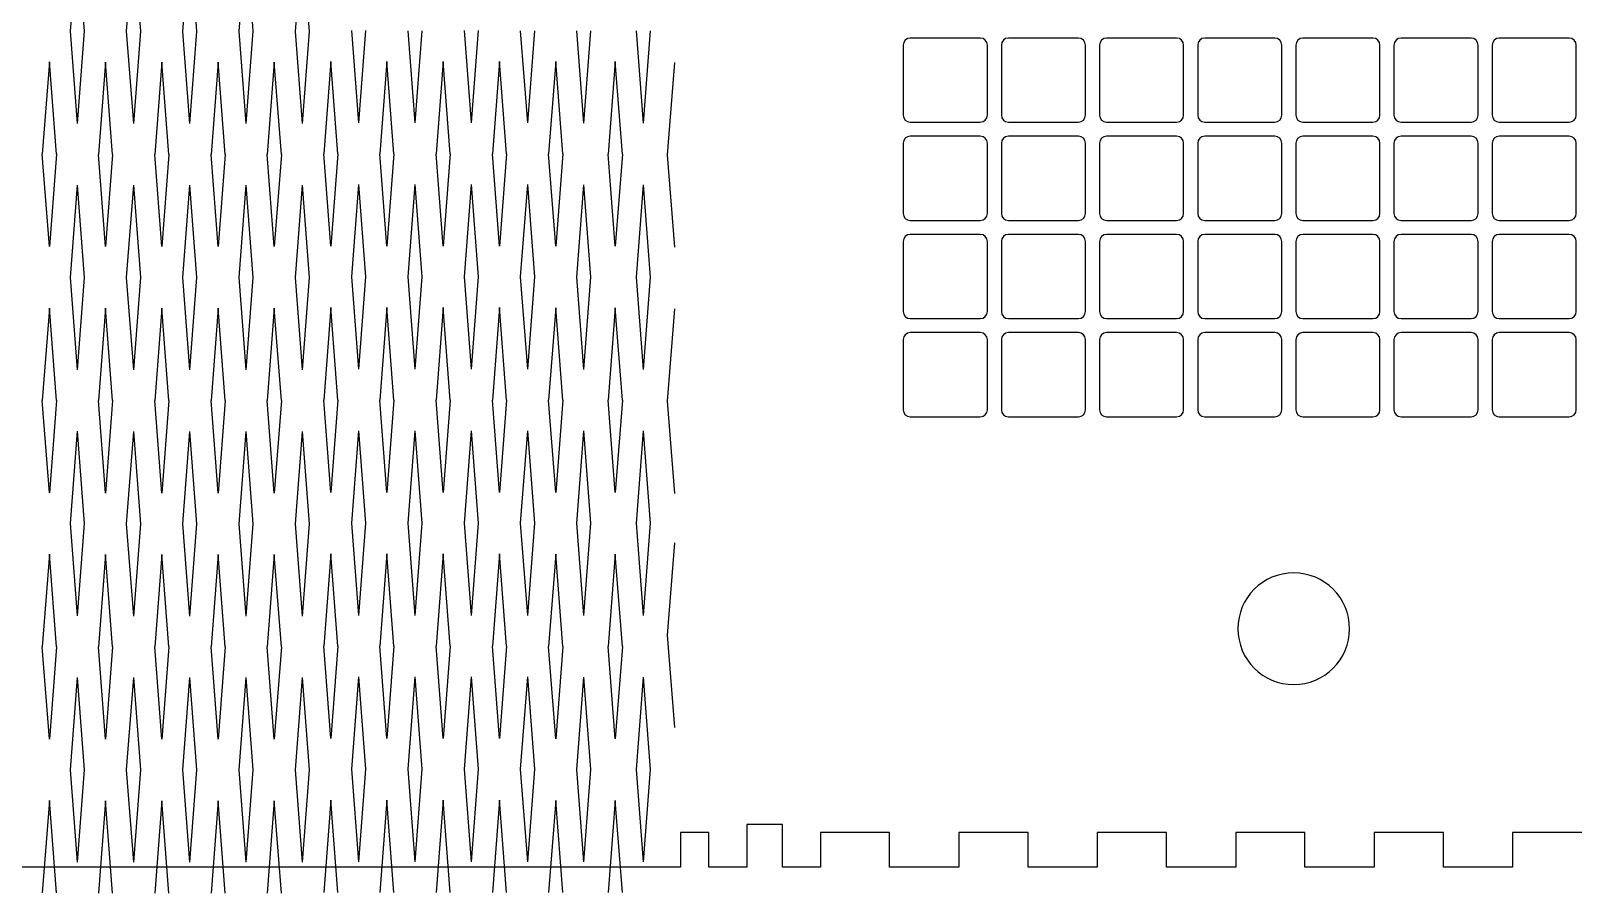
# Model space of a CAD drawing. Extents: x 38 to 561, y 42 to 369.
# Drawn here: x 299.3 to 433.5, y 42.4 to 117.1 of the extents above; entities that cross this region are included whole.
import ezdxf

# ---------------------------------------------------------------- set-up
doc = ezdxf.new("R2010")
doc.units = 0
doc.layers.add('Layer_1', color=7, linetype='CONTINUOUS')

msp = doc.modelspace()

# ---------------------------------------------------------------- linework, layer by layer
at = {"layer": 'Layer_1', "color": 7}
for p, q in [((302.720897, 117.11884), (303.331551, 125.122304)), ((303.942205, 117.11884), (303.331551, 125.122304)), ((307.591251, 117.117615), (308.201905, 125.108087)), ((308.812559, 117.117615), (308.201905, 125.108087)), ((312.46349, 117.104623), (313.074144, 125.108087)), ((313.684798, 117.104623), (313.074144, 125.108087)), ((317.348742, 117.117615), (317.959396, 125.108087)), ((318.57005, 117.117615), (317.959396, 125.108087)), ((322.220981, 117.104623), (322.831635, 125.108087)), ((323.442289, 117.104623), (322.831635, 125.108087)), ((303.331551, 109.128368), (302.720897, 117.11884)), ((303.331551, 109.128368), (303.942205, 117.11884)), ((308.201905, 109.114151), (307.591251, 117.117615)), ((308.201905, 109.114151), (308.812559, 117.117615)), ((313.074144, 109.114151), (312.46349, 117.104623)), ((313.074144, 109.114151), (313.684798, 117.104623)), ((317.959396, 109.114151), (317.348742, 117.117615)), ((317.959396, 109.114151), (318.57005, 117.117615)), ((322.831635, 109.114151), (322.220981, 117.104623)), ((322.831635, 109.114151), (323.442289, 117.104623)), ((327.723886, 109.167808), (327.113232, 117.171273)), ((327.723886, 109.167808), (328.33454, 117.171273)), ((332.596125, 109.167808), (331.985471, 117.15828)), ((332.596125, 109.167808), (333.206779, 117.15828)), ((337.481342, 109.167808), (336.870688, 117.171273)), ((337.481342, 109.167808), (338.091996, 117.171273)), ((342.353581, 109.167808), (341.742927, 117.15828)), ((342.353581, 109.167808), (342.964235, 117.15828)), ((347.223935, 109.153591), (346.613281, 117.157056)), ((347.223935, 109.153591), (347.834589, 117.157056)), ((352.391635, 109.153179), (351.780981, 117.156643)), ((352.391635, 109.153179), (353.002289, 117.156643)), ((300.888935, 114.455349), (300.278281, 106.451885)), ((301.499589, 106.451885), (300.888935, 114.455349)), ((305.759289, 114.441132), (305.148635, 106.437668)), ((306.369943, 106.437668), (305.759289, 114.441132)), ((310.631528, 114.441132), (310.020874, 106.437668)), ((311.242182, 106.437668), (310.631528, 114.441132)), ((315.51678, 114.441132), (314.906126, 106.437668)), ((316.127434, 106.437668), (315.51678, 114.441132)), ((320.389019, 114.441132), (319.778365, 106.437668)), ((320.999673, 106.437668), (320.389019, 114.441132)), ((325.28127, 114.49479), (324.670616, 106.491325)), ((325.891924, 106.491325), (325.28127, 114.49479)), ((330.153509, 114.49479), (329.542855, 106.491325)), ((330.764163, 106.491325), (330.153509, 114.49479)), ((335.038726, 114.49479), (334.428072, 106.491325)), ((335.64938, 106.491325), (335.038726, 114.49479)), ((339.910965, 114.49479), (339.300311, 106.491325)), ((340.521619, 106.491325), (339.910965, 114.49479)), ((344.781319, 114.480573), (344.170665, 106.477108)), ((345.391973, 106.477108), (344.781319, 114.480573)), ((349.94902, 114.48016), (349.338366, 106.476696)), ((350.559673, 106.476696), (349.94902, 114.48016)), ((354.485177, 106.393486), (355.095831, 114.396951)), ((300.888935, 98.461413), (300.278281, 106.451885)), ((301.499589, 106.451885), (300.888935, 98.461413)), ((305.759289, 98.447196), (305.148635, 106.437668)), ((306.369943, 106.437668), (305.759289, 98.447196)), ((310.631528, 98.447196), (310.020874, 106.437668)), ((311.242182, 106.437668), (310.631528, 98.447196)), ((315.51678, 98.447196), (314.906126, 106.437668)), ((316.127434, 106.437668), (315.51678, 98.447196)), ((320.389019, 98.447196), (319.778365, 106.437668)), ((320.999673, 106.437668), (320.389019, 98.447196)), ((325.28127, 98.500853), (324.670616, 106.491325)), ((325.891924, 106.491325), (325.28127, 98.500853)), ((330.153509, 98.500853), (329.542855, 106.491325)), ((330.764163, 106.491325), (330.153509, 98.500853)), ((335.038726, 98.500853), (334.428072, 106.491325)), ((335.64938, 106.491325), (335.038726, 98.500853)), ((339.910965, 98.500853), (339.300311, 106.491325)), ((340.521619, 106.491325), (339.910965, 98.500853)), ((344.781319, 98.486637), (344.170665, 106.477108)), ((345.391973, 106.477108), (344.781319, 98.486637)), ((349.94902, 98.486224), (349.338366, 106.476696)), ((350.559673, 106.476696), (349.94902, 98.486224)), ((355.095831, 98.390022), (354.485177, 106.393486)), ((302.720897, 95.78493), (303.331551, 103.788394)), ((303.942205, 95.78493), (303.331551, 103.788394)), ((307.591251, 95.770713), (308.201905, 103.774177)), ((308.812559, 95.770713), (308.201905, 103.774177)), ((312.46349, 95.770713), (313.074144, 103.774177)), ((313.684798, 95.770713), (313.074144, 103.774177)), ((317.348742, 95.770713), (317.959396, 103.774177)), ((318.57005, 95.770713), (317.959396, 103.774177)), ((322.220981, 95.770713), (322.831635, 103.774177)), ((323.442289, 95.770713), (322.831635, 103.774177)), ((327.113232, 95.82437), (327.723886, 103.827835)), ((328.33454, 95.82437), (327.723886, 103.827835)), ((331.985471, 95.82437), (332.596125, 103.827835)), ((333.206779, 95.82437), (332.596125, 103.827835)), ((336.870688, 95.82437), (337.481342, 103.827835)), ((338.091996, 95.82437), (337.481342, 103.827835)), ((341.742927, 95.82437), (342.353581, 103.827835)), ((342.964235, 95.82437), (342.353581, 103.827835)), ((346.613281, 95.810153), (347.223935, 103.813618)), ((347.834589, 95.810153), (347.223935, 103.813618)), ((351.780981, 95.809741), (352.391635, 103.813205)), ((353.002289, 95.809741), (352.391635, 103.813205)), ((303.331551, 87.781465), (302.720897, 95.78493)), ((303.331551, 87.781465), (303.942205, 95.78493)), ((308.201905, 87.767248), (307.591251, 95.770713)), ((308.201905, 87.767248), (308.812559, 95.770713)), ((313.074144, 87.767248), (312.46349, 95.770713)), ((313.074144, 87.767248), (313.684798, 95.770713)), ((317.959396, 87.767248), (317.348742, 95.770713)), ((317.959396, 87.767248), (318.57005, 95.770713)), ((322.831635, 87.767248), (322.220981, 95.770713)), ((322.831635, 87.767248), (323.442289, 95.770713)), ((327.723886, 87.820906), (327.113232, 95.82437)), ((327.723886, 87.820906), (328.33454, 95.82437)), ((332.596125, 87.820906), (331.985471, 95.82437)), ((332.596125, 87.820906), (333.206779, 95.82437)), ((337.481342, 87.820906), (336.870688, 95.82437)), ((337.481342, 87.820906), (338.091996, 95.82437)), ((342.353581, 87.820906), (341.742927, 95.82437)), ((342.353581, 87.820906), (342.964235, 95.82437)), ((347.223935, 87.806689), (346.613281, 95.810153)), ((347.223935, 87.806689), (347.834589, 95.810153)), ((352.391635, 87.806276), (351.780981, 95.809741)), ((352.391635, 87.806276), (353.002289, 95.809741)), ((300.888935, 93.121439), (300.278281, 85.117975)), ((301.499589, 85.117975), (300.888935, 93.121439)), ((305.759289, 93.107222), (305.148635, 85.103758)), ((306.369943, 85.103758), (305.759289, 93.107222)), ((310.631528, 93.107222), (310.020874, 85.103758)), ((311.242182, 85.103758), (310.631528, 93.107222)), ((315.51678, 93.107222), (314.906126, 85.103758)), ((316.127434, 85.103758), (315.51678, 93.107222)), ((320.389019, 93.107222), (319.778365, 85.103758)), ((320.999673, 85.103758), (320.389019, 93.107222)), ((325.28127, 93.16088), (324.670616, 85.157415)), ((325.891924, 85.157415), (325.28127, 93.16088)), ((330.153509, 93.16088), (329.542855, 85.157415)), ((330.764163, 85.157415), (330.153509, 93.16088)), ((335.038726, 93.16088), (334.428072, 85.157415)), ((335.64938, 85.157415), (335.038726, 93.16088)), ((339.910965, 93.16088), (339.300311, 85.157415)), ((340.521619, 85.157415), (339.910965, 93.16088)), ((344.781319, 93.146663), (344.170665, 85.143198)), ((345.391973, 85.143198), (344.781319, 93.146663)), ((349.94902, 93.14625), (349.338366, 85.142786)), ((350.559673, 85.142786), (349.94902, 93.14625)), ((354.485177, 85.059576), (355.095831, 93.063041)), ((300.888935, 77.11451), (300.278281, 85.117975)), ((301.499589, 85.117975), (300.888935, 77.11451)), ((305.759289, 77.100293), (305.148635, 85.103758)), ((306.369943, 85.103758), (305.759289, 77.100293)), ((310.631528, 77.100293), (310.020874, 85.103758)), ((311.242182, 85.103758), (310.631528, 77.100293)), ((315.51678, 77.100293), (314.906126, 85.103758)), ((316.127434, 85.103758), (315.51678, 77.100293)), ((320.389019, 77.100293), (319.778365, 85.103758)), ((320.999673, 85.103758), (320.389019, 77.100293)), ((325.28127, 77.153951), (324.670616, 85.157415)), ((325.891924, 85.157415), (325.28127, 77.153951)), ((330.153509, 77.153951), (329.542855, 85.157415)), ((330.764163, 85.157415), (330.153509, 77.153951)), ((335.038726, 77.153951), (334.428072, 85.157415)), ((335.64938, 85.157415), (335.038726, 77.153951)), ((339.910965, 77.153951), (339.300311, 85.157415)), ((340.521619, 85.157415), (339.910965, 77.153951)), ((344.781319, 77.139734), (344.170665, 85.143198)), ((345.391973, 85.143198), (344.781319, 77.139734)), ((349.94902, 77.139321), (349.338366, 85.142786)), ((350.559673, 85.142786), (349.94902, 77.139321)), ((355.095831, 77.056112), (354.485177, 85.059576)), ((302.720897, 74.45102), (303.331551, 82.454484)), ((303.942205, 74.45102), (303.331551, 82.454484)), ((307.591251, 74.436803), (308.201905, 82.440267)), ((308.812559, 74.436803), (308.201905, 82.440267)), ((312.46349, 74.436803), (313.074144, 82.440267)), ((313.684798, 74.436803), (313.074144, 82.440267)), ((317.348742, 74.436803), (317.959396, 82.440267)), ((318.57005, 74.436803), (317.959396, 82.440267)), ((322.220981, 74.436803), (322.831635, 82.440267)), ((323.442289, 74.436803), (322.831635, 82.440267)), ((327.113232, 74.49046), (327.723886, 82.493925)), ((328.33454, 74.49046), (327.723886, 82.493925)), ((331.985471, 74.49046), (332.596125, 82.493925)), ((333.206779, 74.49046), (332.596125, 82.493925)), ((336.870688, 74.49046), (337.481342, 82.493925)), ((338.091996, 74.49046), (337.481342, 82.493925)), ((341.742927, 74.49046), (342.353581, 82.493925)), ((342.964235, 74.49046), (342.353581, 82.493925)), ((346.613281, 74.476243), (347.223935, 82.479708)), ((347.834589, 74.476243), (347.223935, 82.479708)), ((351.780981, 74.475831), (352.391635, 82.479295)), ((353.002289, 74.475831), (352.391635, 82.479295)), ((303.331551, 66.447555), (302.720897, 74.45102)), ((303.331551, 66.447555), (303.942205, 74.45102)), ((308.201905, 66.433338), (307.591251, 74.436803)), ((308.201905, 66.433338), (308.812559, 74.436803)), ((313.074144, 66.433338), (312.46349, 74.436803)), ((313.074144, 66.433338), (313.684798, 74.436803)), ((317.959396, 66.433338), (317.348742, 74.436803)), ((317.959396, 66.433338), (318.57005, 74.436803)), ((322.831635, 66.433338), (322.220981, 74.436803)), ((322.831635, 66.433338), (323.442289, 74.436803)), ((327.723886, 66.486996), (327.113232, 74.49046)), ((327.723886, 66.486996), (328.33454, 74.49046)), ((332.596125, 66.486996), (331.985471, 74.49046)), ((332.596125, 66.486996), (333.206779, 74.49046)), ((337.481342, 66.486996), (336.870688, 74.49046)), ((337.481342, 66.486996), (338.091996, 74.49046)), ((342.353581, 66.486996), (341.742927, 74.49046)), ((342.353581, 66.486996), (342.964235, 74.49046)), ((347.223935, 66.472779), (346.613281, 74.476243)), ((347.223935, 66.472779), (347.834589, 74.476243)), ((352.391635, 66.472366), (351.780981, 74.475831)), ((352.391635, 66.472366), (353.002289, 74.475831)), ((354.485177, 64.784), (355.095831, 72.787464)), ((300.888935, 71.787529), (300.278281, 63.784065)), ((301.499589, 63.784065), (300.888935, 71.787529)), ((305.759289, 71.773312), (305.148635, 63.769848)), ((306.369943, 63.769848), (305.759289, 71.773312)), ((310.631528, 71.773312), (310.020874, 63.769848)), ((311.242182, 63.769848), (310.631528, 71.773312)), ((315.51678, 71.773312), (314.906126, 63.769848)), ((316.127434, 63.769848), (315.51678, 71.773312)), ((320.389019, 71.773312), (319.778365, 63.769848)), ((320.999673, 63.769848), (320.389019, 71.773312)), ((325.28127, 71.82697), (324.670616, 63.823505)), ((325.891924, 63.823505), (325.28127, 71.82697)), ((330.153509, 71.82697), (329.542855, 63.823505)), ((330.764163, 63.823505), (330.153509, 71.82697)), ((335.038726, 71.82697), (334.428072, 63.823505)), ((335.64938, 63.823505), (335.038726, 71.82697)), ((339.910965, 71.82697), (339.300311, 63.823505)), ((340.521619, 63.823505), (339.910965, 71.82697)), ((344.781319, 71.812753), (344.170665, 63.809288)), ((345.391973, 63.809288), (344.781319, 71.812753)), ((349.94902, 71.81234), (349.338366, 63.808876)), ((350.559673, 63.808876), (349.94902, 71.81234)), ((355.095831, 56.780535), (354.485177, 64.784)), ((300.888935, 55.7806), (300.278281, 63.784065)), ((301.499589, 63.784065), (300.888935, 55.7806)), ((305.759289, 55.766383), (305.148635, 63.769848)), ((306.369943, 63.769848), (305.759289, 55.766383)), ((310.631528, 55.766383), (310.020874, 63.769848)), ((311.242182, 63.769848), (310.631528, 55.766383)), ((315.51678, 55.766383), (314.906126, 63.769848)), ((316.127434, 63.769848), (315.51678, 55.766383)), ((320.389019, 55.766383), (319.778365, 63.769848)), ((320.999673, 63.769848), (320.389019, 55.766383)), ((325.28127, 55.820041), (324.670616, 63.823505)), ((325.891924, 63.823505), (325.28127, 55.820041)), ((330.153509, 55.820041), (329.542855, 63.823505)), ((330.764163, 63.823505), (330.153509, 55.820041)), ((335.038726, 55.820041), (334.428072, 63.823505)), ((335.64938, 63.823505), (335.038726, 55.820041)), ((339.910965, 55.820041), (339.300311, 63.823505)), ((340.521619, 63.823505), (339.910965, 55.820041)), ((344.781319, 55.805824), (344.170665, 63.809288)), ((345.391973, 63.809288), (344.781319, 55.805824)), ((349.94902, 55.805411), (349.338366, 63.808876)), ((350.559673, 63.808876), (349.94902, 55.805411)), ((302.720897, 53.11711), (303.331551, 61.120574)), ((303.942205, 53.11711), (303.331551, 61.120574)), ((307.591251, 53.102893), (308.201905, 61.106357)), ((308.812559, 53.102893), (308.201905, 61.106357)), ((312.46349, 53.102893), (313.074144, 61.106357)), ((313.684798, 53.102893), (313.074144, 61.106357)), ((317.348742, 53.102893), (317.959396, 61.106357)), ((318.57005, 53.102893), (317.959396, 61.106357)), ((322.220981, 53.102893), (322.831635, 61.106357)), ((323.442289, 53.102893), (322.831635, 61.106357)), ((327.113232, 53.15655), (327.723886, 61.160015)), ((328.33454, 53.15655), (327.723886, 61.160015)), ((331.985471, 53.15655), (332.596125, 61.160015)), ((333.206779, 53.15655), (332.596125, 61.160015)), ((336.870688, 53.15655), (337.481342, 61.160015)), ((338.091996, 53.15655), (337.481342, 61.160015)), ((341.742927, 53.15655), (342.353581, 61.160015)), ((342.964235, 53.15655), (342.353581, 61.160015)), ((346.613281, 53.142333), (347.223935, 61.145798)), ((347.834589, 53.142333), (347.223935, 61.145798)), ((351.780981, 53.141921), (352.391635, 61.145385)), ((353.002289, 53.141921), (352.391635, 61.145385)), ((303.331551, 45.113645), (302.720897, 53.11711)), ((303.331551, 45.113645), (303.942205, 53.11711)), ((308.201905, 45.099428), (307.591251, 53.102893)), ((308.201905, 45.099428), (308.812559, 53.102893)), ((313.074144, 45.099428), (312.46349, 53.102893)), ((313.074144, 45.099428), (313.684798, 53.102893)), ((317.959396, 45.099428), (317.348742, 53.102893)), ((317.959396, 45.099428), (318.57005, 53.102893)), ((322.831635, 45.099428), (322.220981, 53.102893)), ((322.831635, 45.099428), (323.442289, 53.102893)), ((327.723886, 45.153086), (327.113232, 53.15655)), ((327.723886, 45.153086), (328.33454, 53.15655)), ((332.596125, 45.153086), (331.985471, 53.15655)), ((332.596125, 45.153086), (333.206779, 53.15655)), ((337.481342, 45.153086), (336.870688, 53.15655)), ((337.481342, 45.153086), (338.091996, 53.15655)), ((342.353581, 45.153086), (341.742927, 53.15655)), ((342.353581, 45.153086), (342.964235, 53.15655)), ((347.223935, 45.138869), (346.613281, 53.142333)), ((347.223935, 45.138869), (347.834589, 53.142333)), ((352.391635, 45.138456), (351.780981, 53.141921)), ((352.391635, 45.138456), (353.002289, 53.141921)), ((300.888935, 50.453619), (300.278281, 42.450155)), ((301.499589, 42.450155), (300.888935, 50.453619)), ((305.759289, 50.42641), (305.148635, 42.435938)), ((306.369943, 42.435938), (305.759289, 50.42641)), ((310.631528, 50.439402), (310.020874, 42.435938)), ((311.242182, 42.435938), (310.631528, 50.439402)), ((315.51678, 50.42641), (314.906126, 42.435938)), ((316.127434, 42.435938), (315.51678, 50.42641)), ((320.389019, 50.439402), (319.778365, 42.435938)), ((320.999673, 42.435938), (320.389019, 50.439402)), ((325.28127, 50.480067), (324.670616, 42.489595)), ((325.891924, 42.489595), (325.28127, 50.480067)), ((330.153509, 50.49306), (329.542855, 42.489595)), ((330.764163, 42.489595), (330.153509, 50.49306)), ((335.038726, 50.480067), (334.428072, 42.489595)), ((335.64938, 42.489595), (335.038726, 50.480067)), ((339.910965, 50.49306), (339.300311, 42.489595)), ((340.521619, 42.489595), (339.910965, 50.49306)), ((344.781319, 50.46585), (344.170665, 42.475378)), ((345.391973, 42.475378), (344.781319, 50.46585)), ((349.94902, 50.465437), (349.338366, 42.474966)), ((350.559673, 42.474966), (349.94902, 50.465437))]:
    msp.add_line(p, q, dxfattribs=at)
at = {"layer": 'Layer_1', "color": 1}
for p, q in [((374.906553, 115.916623), (374.906553, 109.83896)), ((381.592009, 116.524388), (375.514318, 116.524388)), ((381.592009, 116.524388), (381.592009, 116.524388)), ((382.199774, 109.83896), (382.199774, 115.916623)), ((383.415341, 115.916623), (383.415341, 109.83896)), ((390.100762, 116.524388), (384.023071, 116.524388)), ((390.100762, 116.524388), (390.100762, 116.524388)), ((390.708527, 109.83896), (390.708527, 115.916623)), ((391.924023, 115.916623), (391.924023, 109.83896)), ((398.609444, 116.524388), (392.531789, 116.524388)), ((398.609444, 116.524388), (398.609444, 116.524388)), ((399.21721, 109.83896), (399.21721, 115.916623)), ((400.432741, 115.916623), (400.432741, 109.83896)), ((407.118162, 116.524388), (401.040506, 116.524388)), ((407.118162, 116.524388), (407.118162, 116.524388)), ((407.725927, 109.83896), (407.725927, 115.916623)), ((408.941493, 115.916623), (408.941493, 109.83896)), ((415.626914, 116.524388), (409.549224, 116.524388)), ((415.626914, 116.524388), (415.626914, 116.524388)), ((416.234645, 109.83896), (416.234645, 115.916623)), ((417.450176, 115.916623), (417.450176, 109.83896)), ((424.135632, 116.524388), (418.057977, 116.524388)), ((424.135632, 116.524388), (424.135632, 116.524388)), ((424.743398, 109.83896), (424.743398, 115.916623)), ((425.958929, 115.916623), (425.958929, 109.83896)), ((432.64435, 116.524388), (426.566694, 116.524388)), ((432.64435, 116.524388), (432.64435, 116.524388)), ((433.252115, 109.83896), (433.252115, 115.916623)), ((375.514318, 109.231195), (381.592009, 109.231195)), ((384.023071, 109.231195), (390.100762, 109.231195)), ((392.531789, 109.231195), (398.609444, 109.231195)), ((401.040506, 109.231195), (407.118162, 109.231195)), ((409.549224, 109.231195), (415.626914, 109.231195)), ((418.057977, 109.231195), (424.135632, 109.231195)), ((426.566694, 109.231195), (432.64435, 109.231195)), ((374.906553, 107.407894), (374.906553, 101.330232)), ((381.592009, 108.01566), (375.514318, 108.01566)), ((381.592009, 108.01566), (381.592009, 108.01566)), ((382.199774, 101.330232), (382.199774, 107.407894)), ((383.415341, 107.407894), (383.415341, 101.330232)), ((390.100762, 108.01566), (384.023071, 108.01566)), ((390.100762, 108.01566), (390.100762, 108.01566)), ((390.708527, 101.330232), (390.708527, 107.407894)), ((391.924023, 107.407894), (391.924023, 101.330232)), ((398.609444, 108.01566), (392.531789, 108.01566)), ((398.609444, 108.01566), (398.609444, 108.01566)), ((399.21721, 101.330232), (399.21721, 107.407894)), ((400.432741, 107.407894), (400.432741, 101.330232)), ((407.118162, 108.01566), (401.040506, 108.01566)), ((407.118162, 108.01566), (407.118162, 108.01566)), ((407.725927, 101.330232), (407.725927, 107.407894)), ((408.941493, 107.407894), (408.941493, 101.330232)), ((415.626914, 108.01566), (409.549224, 108.01566)), ((415.626914, 108.01566), (415.626914, 108.01566)), ((416.234645, 101.330232), (416.234645, 107.407894)), ((417.450176, 107.407894), (417.450176, 101.330232)), ((424.135632, 108.01566), (418.057977, 108.01566)), ((424.135632, 108.01566), (424.135632, 108.01566)), ((424.743398, 101.330232), (424.743398, 107.407894)), ((425.958929, 107.407894), (425.958929, 101.330232)), ((432.64435, 108.01566), (426.566694, 108.01566)), ((432.64435, 108.01566), (432.64435, 108.01566)), ((433.252115, 101.330232), (433.252115, 107.407894)), ((375.514318, 100.722466), (381.592009, 100.722466)), ((384.023071, 100.722466), (390.100762, 100.722466)), ((392.531789, 100.722466), (398.609444, 100.722466)), ((401.040506, 100.722466), (407.118162, 100.722466)), ((409.549224, 100.722466), (415.626914, 100.722466)), ((418.057977, 100.722466), (424.135632, 100.722466)), ((426.566694, 100.722466), (432.64435, 100.722466)), ((381.592009, 99.506932), (375.514318, 99.506932)), ((381.592009, 99.506932), (381.592009, 99.506932)), ((390.100762, 99.506932), (384.023071, 99.506932)), ((390.100762, 99.506932), (390.100762, 99.506932)), ((398.609444, 99.506932), (392.531789, 99.506932)), ((398.609444, 99.506932), (398.609444, 99.506932)), ((407.118162, 99.506932), (401.040506, 99.506932)), ((407.118162, 99.506932), (407.118162, 99.506932)), ((415.626914, 99.506932), (409.549224, 99.506932)), ((415.626914, 99.506932), (415.626914, 99.506932)), ((424.135632, 99.506932), (418.057977, 99.506932)), ((424.135632, 99.506932), (424.135632, 99.506932)), ((432.64435, 99.506932), (426.566694, 99.506932)), ((432.64435, 99.506932), (432.64435, 99.506932)), ((374.906553, 98.899166), (374.906553, 92.821507)), ((382.199774, 92.821507), (382.199774, 98.899166)), ((383.415341, 98.899166), (383.415341, 92.821507)), ((390.708527, 92.821507), (390.708527, 98.899166)), ((391.924023, 98.899166), (391.924023, 92.821507)), ((399.21721, 92.821507), (399.21721, 98.899166)), ((400.432741, 98.899166), (400.432741, 92.821507)), ((407.725927, 92.821507), (407.725927, 98.899166)), ((408.941493, 98.899166), (408.941493, 92.821507)), ((416.234645, 92.821507), (416.234645, 98.899166)), ((417.450176, 98.899166), (417.450176, 92.821507)), ((424.743398, 92.821507), (424.743398, 98.899166)), ((425.958929, 98.899166), (425.958929, 92.821507)), ((433.252115, 92.821507), (433.252115, 98.899166)), ((375.514318, 92.213738), (381.592009, 92.213738)), ((384.023071, 92.213738), (390.100762, 92.213738)), ((392.531789, 92.213738), (398.609444, 92.213738)), ((401.040506, 92.213738), (407.118162, 92.213738)), ((409.549224, 92.213738), (415.626914, 92.213738)), ((418.057977, 92.213738), (424.135632, 92.213738)), ((426.566694, 92.213738), (432.64435, 92.213738)), ((374.906553, 90.390438), (374.906553, 84.312776)), ((381.592009, 90.998207), (375.514318, 90.998207)), ((381.592009, 90.998207), (381.592009, 90.998207)), ((382.199774, 84.312776), (382.199774, 90.390438)), ((383.415341, 90.390438), (383.415341, 84.312776)), ((390.100762, 90.998207), (384.023071, 90.998207)), ((390.100762, 90.998207), (390.100762, 90.998207)), ((390.708527, 84.312776), (390.708527, 90.390438)), ((391.924023, 90.390438), (391.924023, 84.312776)), ((398.609444, 90.998207), (392.531789, 90.998207)), ((398.609444, 90.998207), (398.609444, 90.998207)), ((399.21721, 84.312776), (399.21721, 90.390438)), ((400.432741, 90.390438), (400.432741, 84.312776)), ((407.118162, 90.998207), (401.040506, 90.998207)), ((407.118162, 90.998207), (407.118162, 90.998207)), ((407.725927, 84.312776), (407.725927, 90.390438)), ((408.941493, 90.390438), (408.941493, 84.312776)), ((415.626914, 90.998207), (409.549224, 90.998207)), ((415.626914, 90.998207), (415.626914, 90.998207)), ((416.234645, 84.312776), (416.234645, 90.390438)), ((417.450176, 90.390438), (417.450176, 84.312776)), ((424.135632, 90.998207), (418.057977, 90.998207)), ((424.135632, 90.998207), (424.135632, 90.998207)), ((424.743398, 84.312776), (424.743398, 90.390438)), ((425.958929, 90.390438), (425.958929, 84.312776)), ((432.64435, 90.998207), (426.566694, 90.998207)), ((432.64435, 90.998207), (432.64435, 90.998207)), ((433.252115, 84.312776), (433.252115, 90.390438)), ((375.514318, 83.70501), (381.592009, 83.70501)), ((384.023071, 83.70501), (390.100762, 83.70501)), ((392.531789, 83.70501), (398.609444, 83.70501)), ((401.040506, 83.70501), (407.118162, 83.70501)), ((409.549224, 83.70501), (415.626914, 83.70501)), ((418.057977, 83.70501), (424.135632, 83.70501)), ((426.566694, 83.70501), (432.64435, 83.70501)), ((408.758649, 70.17694), (408.758649, 70.17694)), ((364.444709, 48.367843), (361.34471, 48.367843)), ((361.34471, 48.367843), (361.34471, 44.667846)), ((364.444709, 44.667846), (364.444709, 48.367843)), ((358.054708, 47.667844), (355.588706, 47.667844)), ((355.588706, 47.667844), (355.588706, 44.667846)), ((358.054708, 44.667846), (358.054708, 47.667844)), ((373.730264, 47.667745), (367.729709, 47.667745)), ((367.729709, 47.667745), (367.729709, 44.667846)), ((373.730264, 44.66774), (373.730264, 47.667745)), ((385.730304, 47.667745), (379.730295, 47.667745)), ((379.730295, 47.667745), (379.730295, 44.66774)), ((385.730304, 44.66774), (385.730304, 47.667745)), ((397.730286, 47.667745), (391.730277, 47.667745)), ((391.730277, 47.667745), (391.730277, 44.66774)), ((397.730286, 44.66774), (397.730286, 47.667745)), ((409.730305, 47.667745), (403.730296, 47.667745)), ((403.730296, 47.667745), (403.730296, 44.66774)), ((409.730305, 44.66774), (409.730305, 47.667745)), ((421.730323, 47.667745), (415.730314, 47.667745)), ((415.730314, 47.667745), (415.730314, 44.66774)), ((421.730323, 44.66774), (421.730323, 47.667745)), ((433.730341, 47.667745), (427.730332, 47.667745)), ((427.730332, 47.667745), (427.730332, 44.66774)), ((301.48672, 44.667746), (244.637442, 44.693484)), ((355.588706, 44.667846), (301.486708, 44.66774)), ((361.34471, 44.667846), (358.054708, 44.667846)), ((367.729709, 44.667846), (364.444709, 44.667846)), ((379.730295, 44.66774), (373.730264, 44.66774)), ((391.730277, 44.66774), (385.730304, 44.66774)), ((403.730296, 44.66774), (397.730286, 44.66774)), ((415.730314, 44.66774), (409.730305, 44.66774)), ((427.730332, 44.66774), (421.730323, 44.66774))]:
    msp.add_line(p, q, dxfattribs=at)
for points in [[(375.514318, 116.524388), (375.179603, 116.524388), (374.906553, 116.251328), (374.906553, 115.916623)], [(382.199774, 115.916623), (382.199774, 116.251328), (381.926724, 116.524388), (381.592009, 116.524388)], [(384.023071, 116.524388), (383.688391, 116.524388), (383.415341, 116.251328), (383.415341, 115.916623)], [(390.708527, 115.916623), (390.708527, 116.251328), (390.435477, 116.524388), (390.100762, 116.524388)], [(392.531789, 116.524388), (392.197038, 116.524388), (391.924023, 116.251328), (391.924023, 115.916623)], [(399.21721, 115.916623), (399.21721, 116.251328), (398.94416, 116.524388), (398.609444, 116.524388)], [(401.040506, 116.524388), (400.705791, 116.524388), (400.432741, 116.251328), (400.432741, 115.916623)], [(407.725927, 115.916623), (407.725927, 116.251328), (407.452877, 116.524388), (407.118162, 116.524388)], [(409.549224, 116.524388), (409.214543, 116.524388), (408.941493, 116.251328), (408.941493, 115.916623)], [(416.234645, 115.916623), (416.234645, 116.251328), (415.96163, 116.524388), (415.626914, 116.524388)], [(418.057977, 116.524388), (417.723226, 116.524388), (417.450176, 116.251328), (417.450176, 115.916623)], [(424.743398, 115.916623), (424.743398, 116.251328), (424.470348, 116.524388), (424.135632, 116.524388)], [(426.566694, 116.524388), (426.231979, 116.524388), (425.958929, 116.251328), (425.958929, 115.916623)], [(433.252115, 115.916623), (433.252115, 116.251328), (432.979065, 116.524388), (432.64435, 116.524388)], [(374.906553, 109.83896), (374.906553, 109.504248), (375.179603, 109.231195), (375.514318, 109.231195)], [(381.592009, 109.231195), (381.926724, 109.231195), (382.199774, 109.504248), (382.199774, 109.83896)], [(383.415341, 109.83896), (383.415341, 109.504248), (383.688391, 109.231195), (384.023071, 109.231195)], [(390.100762, 109.231195), (390.435477, 109.231195), (390.708527, 109.504248), (390.708527, 109.83896)], [(391.924023, 109.83896), (391.924023, 109.504248), (392.197038, 109.231195), (392.531789, 109.231195)], [(398.609444, 109.231195), (398.94416, 109.231195), (399.21721, 109.504248), (399.21721, 109.83896)], [(400.432741, 109.83896), (400.432741, 109.504248), (400.705791, 109.231195), (401.040506, 109.231195)], [(407.118162, 109.231195), (407.452877, 109.231195), (407.725927, 109.504248), (407.725927, 109.83896)], [(408.941493, 109.83896), (408.941493, 109.504248), (409.214543, 109.231195), (409.549224, 109.231195)], [(415.626914, 109.231195), (415.96163, 109.231195), (416.234645, 109.504248), (416.234645, 109.83896)], [(417.450176, 109.83896), (417.450176, 109.504248), (417.723226, 109.231195), (418.057977, 109.231195)], [(424.135632, 109.231195), (424.470348, 109.231195), (424.743398, 109.504248), (424.743398, 109.83896)], [(425.958929, 109.83896), (425.958929, 109.504248), (426.231979, 109.231195), (426.566694, 109.231195)], [(432.64435, 109.231195), (432.979065, 109.231195), (433.252115, 109.504248), (433.252115, 109.83896)], [(375.514318, 108.01566), (375.179603, 108.01566), (374.906553, 107.742603), (374.906553, 107.407894)], [(382.199774, 107.407894), (382.199774, 107.742603), (381.926724, 108.01566), (381.592009, 108.01566)], [(384.023071, 108.01566), (383.688391, 108.01566), (383.415341, 107.742603), (383.415341, 107.407894)], [(390.708527, 107.407894), (390.708527, 107.742603), (390.435477, 108.01566), (390.100762, 108.01566)], [(392.531789, 108.01566), (392.197038, 108.01566), (391.924023, 107.742603), (391.924023, 107.407894)], [(399.21721, 107.407894), (399.21721, 107.742603), (398.94416, 108.01566), (398.609444, 108.01566)], [(401.040506, 108.01566), (400.705791, 108.01566), (400.432741, 107.742603), (400.432741, 107.407894)], [(407.725927, 107.407894), (407.725927, 107.742603), (407.452877, 108.01566), (407.118162, 108.01566)], [(409.549224, 108.01566), (409.214543, 108.01566), (408.941493, 107.742603), (408.941493, 107.407894)], [(416.234645, 107.407894), (416.234645, 107.742603), (415.96163, 108.01566), (415.626914, 108.01566)], [(418.057977, 108.01566), (417.723226, 108.01566), (417.450176, 107.742603), (417.450176, 107.407894)], [(424.743398, 107.407894), (424.743398, 107.742603), (424.470348, 108.01566), (424.135632, 108.01566)], [(426.566694, 108.01566), (426.231979, 108.01566), (425.958929, 107.742603), (425.958929, 107.407894)], [(433.252115, 107.407894), (433.252115, 107.742603), (432.979065, 108.01566), (432.64435, 108.01566)], [(374.906553, 101.330232), (374.906553, 100.995523), (375.179603, 100.722466), (375.514318, 100.722466)], [(381.592009, 100.722466), (381.926724, 100.722466), (382.199774, 100.995523), (382.199774, 101.330232)], [(383.415341, 101.330232), (383.415341, 100.995523), (383.688391, 100.722466), (384.023071, 100.722466)], [(390.100762, 100.722466), (390.435477, 100.722466), (390.708527, 100.995523), (390.708527, 101.330232)], [(391.924023, 101.330232), (391.924023, 100.995523), (392.197038, 100.722466), (392.531789, 100.722466)], [(398.609444, 100.722466), (398.94416, 100.722466), (399.21721, 100.995523), (399.21721, 101.330232)], [(400.432741, 101.330232), (400.432741, 100.995523), (400.705791, 100.722466), (401.040506, 100.722466)], [(407.118162, 100.722466), (407.452877, 100.722466), (407.725927, 100.995523), (407.725927, 101.330232)], [(408.941493, 101.330232), (408.941493, 100.995523), (409.214543, 100.722466), (409.549224, 100.722466)], [(415.626914, 100.722466), (415.96163, 100.722466), (416.234645, 100.995523), (416.234645, 101.330232)], [(417.450176, 101.330232), (417.450176, 100.995523), (417.723226, 100.722466), (418.057977, 100.722466)], [(424.135632, 100.722466), (424.470348, 100.722466), (424.743398, 100.995523), (424.743398, 101.330232)], [(425.958929, 101.330232), (425.958929, 100.995523), (426.231979, 100.722466), (426.566694, 100.722466)], [(432.64435, 100.722466), (432.979065, 100.722466), (433.252115, 100.995523), (433.252115, 101.330232)], [(375.514318, 99.506932), (375.179603, 99.506932), (374.906553, 99.233875), (374.906553, 98.899166)], [(382.199774, 98.899166), (382.199774, 99.233875), (381.926724, 99.506932), (381.592009, 99.506932)], [(384.023071, 99.506932), (383.688391, 99.506932), (383.415341, 99.233875), (383.415341, 98.899166)], [(390.708527, 98.899166), (390.708527, 99.233875), (390.435477, 99.506932), (390.100762, 99.506932)], [(392.531789, 99.506932), (392.197038, 99.506932), (391.924023, 99.233875), (391.924023, 98.899166)], [(399.21721, 98.899166), (399.21721, 99.233875), (398.94416, 99.506932), (398.609444, 99.506932)], [(401.040506, 99.506932), (400.705791, 99.506932), (400.432741, 99.233875), (400.432741, 98.899166)], [(407.725927, 98.899166), (407.725927, 99.233875), (407.452877, 99.506932), (407.118162, 99.506932)], [(409.549224, 99.506932), (409.214543, 99.506932), (408.941493, 99.233875), (408.941493, 98.899166)], [(416.234645, 98.899166), (416.234645, 99.233875), (415.96163, 99.506932), (415.626914, 99.506932)], [(418.057977, 99.506932), (417.723226, 99.506932), (417.450176, 99.233875), (417.450176, 98.899166)], [(424.743398, 98.899166), (424.743398, 99.233875), (424.470348, 99.506932), (424.135632, 99.506932)], [(426.566694, 99.506932), (426.231979, 99.506932), (425.958929, 99.233875), (425.958929, 98.899166)], [(433.252115, 98.899166), (433.252115, 99.233875), (432.979065, 99.506932), (432.64435, 99.506932)], [(374.906553, 92.821507), (374.906553, 92.486795), (375.179603, 92.213738), (375.514318, 92.213738)], [(381.592009, 92.213738), (381.926724, 92.213738), (382.199774, 92.486795), (382.199774, 92.821507)], [(383.415341, 92.821507), (383.415341, 92.486795), (383.688391, 92.213738), (384.023071, 92.213738)], [(390.100762, 92.213738), (390.435477, 92.213738), (390.708527, 92.486795), (390.708527, 92.821507)], [(391.924023, 92.821507), (391.924023, 92.486795), (392.197038, 92.213738), (392.531789, 92.213738)], [(398.609444, 92.213738), (398.94416, 92.213738), (399.21721, 92.486795), (399.21721, 92.821507)], [(400.432741, 92.821507), (400.432741, 92.486795), (400.705791, 92.213738), (401.040506, 92.213738)], [(407.118162, 92.213738), (407.452877, 92.213738), (407.725927, 92.486795), (407.725927, 92.821507)], [(408.941493, 92.821507), (408.941493, 92.486795), (409.214543, 92.213738), (409.549224, 92.213738)], [(415.626914, 92.213738), (415.96163, 92.213738), (416.234645, 92.486795), (416.234645, 92.821507)], [(417.450176, 92.821507), (417.450176, 92.486795), (417.723226, 92.213738), (418.057977, 92.213738)], [(424.135632, 92.213738), (424.470348, 92.213738), (424.743398, 92.486795), (424.743398, 92.821507)], [(425.958929, 92.821507), (425.958929, 92.486795), (426.231979, 92.213738), (426.566694, 92.213738)], [(432.64435, 92.213738), (432.979065, 92.213738), (433.252115, 92.486795), (433.252115, 92.821507)], [(375.514318, 90.998207), (375.179603, 90.998207), (374.906553, 90.725147), (374.906553, 90.390438)], [(382.199774, 90.390438), (382.199774, 90.725147), (381.926724, 90.998207), (381.592009, 90.998207)], [(384.023071, 90.998207), (383.688391, 90.998207), (383.415341, 90.725147), (383.415341, 90.390438)], [(390.708527, 90.390438), (390.708527, 90.725147), (390.435477, 90.998207), (390.100762, 90.998207)], [(392.531789, 90.998207), (392.197038, 90.998207), (391.924023, 90.725147), (391.924023, 90.390438)], [(399.21721, 90.390438), (399.21721, 90.725147), (398.94416, 90.998207), (398.609444, 90.998207)], [(401.040506, 90.998207), (400.705791, 90.998207), (400.432741, 90.725147), (400.432741, 90.390438)], [(407.725927, 90.390438), (407.725927, 90.725147), (407.452877, 90.998207), (407.118162, 90.998207)], [(409.549224, 90.998207), (409.214543, 90.998207), (408.941493, 90.725147), (408.941493, 90.390438)], [(416.234645, 90.390438), (416.234645, 90.725147), (415.96163, 90.998207), (415.626914, 90.998207)], [(418.057977, 90.998207), (417.723226, 90.998207), (417.450176, 90.725147), (417.450176, 90.390438)], [(424.743398, 90.390438), (424.743398, 90.725147), (424.470348, 90.998207), (424.135632, 90.998207)], [(426.566694, 90.998207), (426.231979, 90.998207), (425.958929, 90.725147), (425.958929, 90.390438)], [(433.252115, 90.390438), (433.252115, 90.725147), (432.979065, 90.998207), (432.64435, 90.998207)], [(374.906553, 84.312776), (374.906553, 83.978067), (375.179603, 83.70501), (375.514318, 83.70501)], [(381.592009, 83.70501), (381.926724, 83.70501), (382.199774, 83.978067), (382.199774, 84.312776)], [(383.415341, 84.312776), (383.415341, 83.978067), (383.688391, 83.70501), (384.023071, 83.70501)], [(390.100762, 83.70501), (390.435477, 83.70501), (390.708527, 83.978067), (390.708527, 84.312776)], [(391.924023, 84.312776), (391.924023, 83.978067), (392.197038, 83.70501), (392.531789, 83.70501)], [(398.609444, 83.70501), (398.94416, 83.70501), (399.21721, 83.978067), (399.21721, 84.312776)], [(400.432741, 84.312776), (400.432741, 83.978067), (400.705791, 83.70501), (401.040506, 83.70501)], [(407.118162, 83.70501), (407.452877, 83.70501), (407.725927, 83.978067), (407.725927, 84.312776)], [(408.941493, 84.312776), (408.941493, 83.978067), (409.214543, 83.70501), (409.549224, 83.70501)], [(415.626914, 83.70501), (415.96163, 83.70501), (416.234645, 83.978067), (416.234645, 84.312776)], [(417.450176, 84.312776), (417.450176, 83.978067), (417.723226, 83.70501), (418.057977, 83.70501)], [(424.135632, 83.70501), (424.470348, 83.70501), (424.743398, 83.978067), (424.743398, 84.312776)], [(425.958929, 84.312776), (425.958929, 83.978067), (426.231979, 83.70501), (426.566694, 83.70501)], [(432.64435, 83.70501), (432.979065, 83.70501), (433.252115, 83.978067), (433.252115, 84.312776)], [(408.758649, 70.17694), (406.086649, 70.17694), (403.920565, 68.010856), (403.920565, 65.338856)], [(413.596732, 65.338856), (413.596732, 68.010856), (411.430649, 70.17694), (408.758649, 70.17694)], [(403.920565, 65.338856), (403.920565, 62.666856), (406.086649, 60.500773), (408.758649, 60.500772)], [(408.758649, 60.500772), (411.430649, 60.500773), (413.596732, 62.666856), (413.596732, 65.338856)]]:
    msp.add_open_spline(points, degree=3, dxfattribs=at)

doc.saveas('drawing.dxf')
